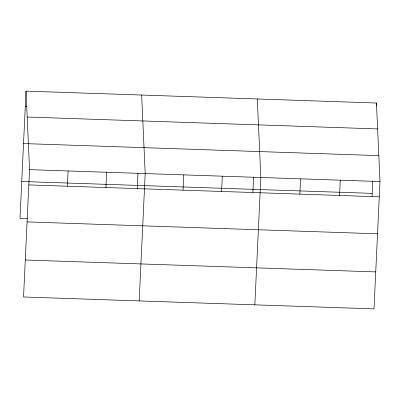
<?xml version="1.0" encoding="UTF-8"?>
<svg xmlns="http://www.w3.org/2000/svg" width="400" height="400" viewBox="0 0 400 400"><rect width="100%" height="100%" fill="white"/><g stroke="black" fill="none" stroke-linecap="round" stroke-linejoin="round"><path stroke-width="0.6" d="M26.005 91.12L29.545 169.645L23.54 296.985L373.995 308.88L380 181.54L376.46 103.015L26.005 91.12L20 218.46L27.46 218.715M67.375 186.23L68.095 170.95M105.925 187.54L106.645 172.26M137.22 189.105L137.975 173.115M139.19 300.91L145.195 173.57L141.655 95.045M183.025 190.155L183.745 174.875M221.575 191.465L222.295 176.185M252.9 192.415L253.625 177.04M254.84 304.835L260.845 177.495L257.305 98.97M299.845 194.12L300.565 178.845M339.56 195.47L340.28 180.19M372.055 196.455L372.78 181.085M376.315 106.07L376.46 103.015M25.285 106.395L27.15 106.46M27.175 117.03L377.63 128.925M23.54 143.38L28.515 143.545M28.375 143.73L378.83 155.625M29.545 169.645L380 181.54M21.745 181.48L372.2 193.375M28.825 184.92L379.28 196.815M27.08 221.905L377.535 233.8M25.285 260.005L375.74 271.9"/></g></svg>
